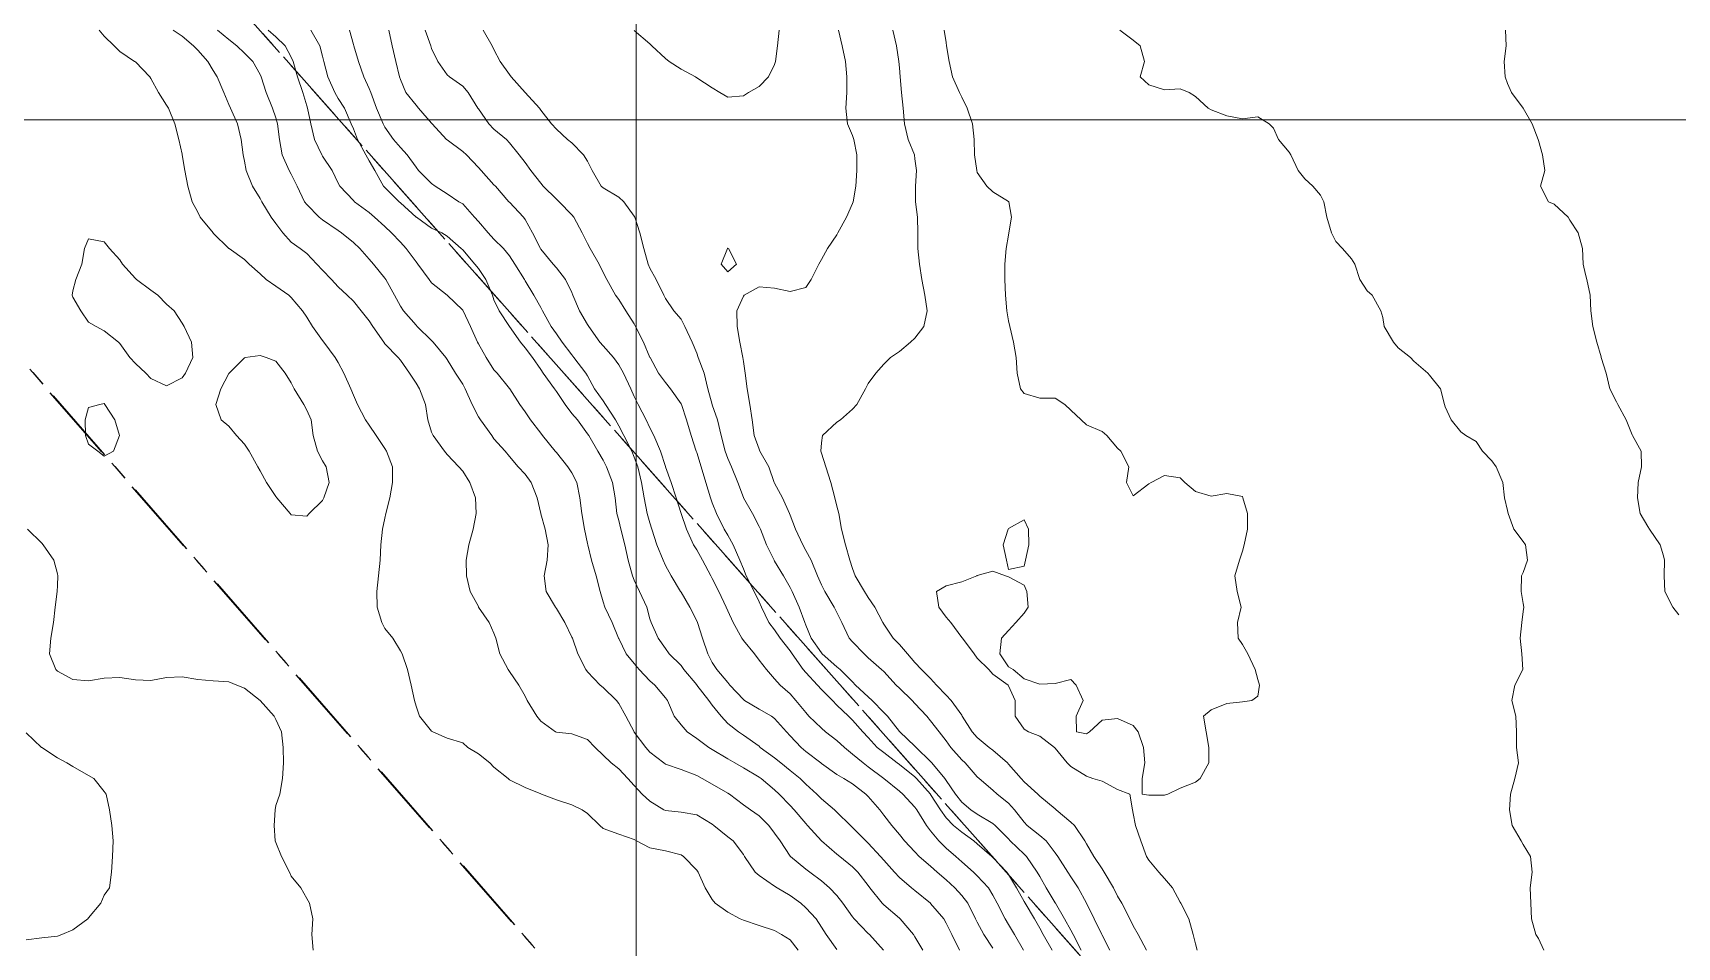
# Model space of a CAD drawing. Header units: centimetres. Extents: x 0 to 642158, y -847 to 649707.
# Drawn here: x 617247.5 to 617300.2, y 620360.8 to 620390.2 of the extents above; entities that cross this region are included whole.
import ezdxf

# ---------------------------------------------------------------- set-up
doc = ezdxf.new("R2010")
doc.units = ezdxf.units.CM
doc.header["$MEASUREMENT"] = 0
doc.linetypes.add('CENTERX2', pattern=[4, 2.5, -0.5, 0.5, -0.5])
doc.layers.add('MEV_grille', color=254, linetype='Continuous', lineweight=9)
doc.layers.add('WAL_topographie 0.5', color=253, linetype='Continuous', lineweight=20)
doc.layers.add('SPW_parcellaire cadastral', color=7, linetype='CENTERX2', lineweight=25, true_color=0xff0542)

# ---------------------------------------------------------------- blocks, each defined once
blk = doc.blocks.new('*U114')
at = {"layer": 'MEV_grille', "transparency": 33554687}
blk.add_lwpolyline([(-1338.461, 0), (1338.461, 0)], dxfattribs=at)
blk = doc.blocks.new('*U115')
at = {"layer": 'MEV_grille', "color": 0, "linetype": 'ByBlock', "lineweight": -2, "transparency": 16777216}
blk.add_blockref('*U114', (0, -2000), dxfattribs=at)
blk = doc.blocks.new('*U112')
at = {"layer": 'MEV_grille', "transparency": 33554687}
blk.add_lwpolyline([(0, 1825.476), (0, -1825.476)], dxfattribs=at)
blk = doc.blocks.new('*U113')
at = {"layer": 'MEV_grille', "color": 0, "linetype": 'ByBlock', "lineweight": -2, "transparency": 16777216}
blk.add_blockref('*U112', (1900, 0), dxfattribs=at)

msp = doc.modelspace()

# ---------------------------------------------------------------- linework, layer by layer
at = {"layer": 'SPW_parcellaire cadastral'}
for points in [[(617286.739, 620465.896), (617334.299, 620378.327), (617337.548, 620363.525), (617308.437, 620329.669), (617205.087, 620446.27), (617211.998, 620451.663), (617233.03, 620423.492), (617286.739, 620465.896)], [(617308.437, 620329.669), (617303.071, 620323.455), (617299.621, 620319.465), (617195.532, 620438.811), (617205.087, 620446.27), (617308.437, 620329.669)], [(617299.621, 620319.465), (617271.662, 620287.186), (617203.974, 620367.182), (617164.102, 620414.279), (617195.532, 620438.811), (617299.621, 620319.465)]]:
    msp.add_lwpolyline(points, dxfattribs=at)
at = {"layer": 'WAL_topographie 0.5'}
for points in [[(617249.59, 620390.25), (617249.75, 620390.056), (617250.071, 620389.75), (617250.25, 620389.569), (617250.727, 620389.25), (617250.75, 620389.231), (617251.214, 620388.75), (617251.25, 620388.7), (617251.496, 620388.25), (617251.75, 620387.848), (617251.817, 620387.75), (617252.02, 620387.25), (617252.143, 620386.75), (617252.25, 620386.277), (617252.256, 620386.25), (617252.339, 620385.75), (617252.432, 620385.25), (617252.569, 620384.75), (617252.75, 620384.414), (617252.834, 620384.25), (617253.241, 620383.75), (617253.25, 620383.741), (617253.75, 620383.254), (617253.755, 620383.25), (617254.25, 620382.901), (617254.396, 620382.75), (617254.75, 620382.435), (617254.95, 620382.25), (617255.25, 620382.038), (617255.667, 620381.75), (617255.75, 620381.676), (617256.105, 620381.25), (617256.25, 620381.045), (617256.436, 620380.75), (617256.75, 620380.299), (617256.796, 620380.25), (617257.155, 620379.75), (617257.25, 620379.593), (617257.44, 620379.25), (617257.659, 620378.75), (617257.75, 620378.541), (617257.875, 620378.25), (617258.133, 620377.75), (617258.25, 620377.58), (617258.475, 620377.25), (617258.75, 620376.837), (617258.808, 620376.75), (617258.994, 620376.25), (617259, 620375.75), (617258.91, 620375.25), (617258.787, 620374.75), (617258.75, 620374.606), (617258.675, 620374.25), (617258.624, 620373.75), (617258.606, 620373.25), (617258.548, 620372.75), (617258.492, 620372.25), (617258.507, 620371.75), (617258.652, 620371.25), (617258.75, 620371.065), (617259.003, 620370.75), (617259.25, 620370.347), (617259.31, 620370.25), (617259.472, 620369.75), (617259.596, 620369.25), (617259.698, 620368.75), (617259.75, 620368.574), (617259.862, 620368.25), (617260.25, 620367.775), (617260.294, 620367.75), (617260.75, 620367.545), (617261.25, 620367.399), (617261.415, 620367.25), (617261.75, 620367.047), (617262.119, 620366.75), (617262.25, 620366.62), (617262.709, 620366.25), (617262.75, 620366.213), (617263.25, 620365.959), (617263.75, 620365.76), (617263.779, 620365.75), (617264.25, 620365.568), (617264.75, 620365.412), (617265.076, 620365.25), (617265.25, 620365.129), (617265.65, 620364.75), (617265.75, 620364.651), (617266.25, 620364.47), (617266.75, 620364.292), (617266.825, 620364.25), (617267.25, 620364.028), (617267.75, 620363.935), (617268.25, 620363.803), (617268.332, 620363.75), (617268.75, 620363.315), (617268.8, 620363.25), (617269.025, 620362.75), (617269.25, 620362.367), (617269.338, 620362.25), (617269.75, 620361.963), (617270.142, 620361.75), (617270.25, 620361.709), (617270.75, 620361.535), (617271.25, 620361.377), (617271.467, 620361.25), (617271.75, 620361.078), (617272.008, 620360.75)], [(617251.966, 620390.25), (617252.25, 620390.054), (617252.61, 620389.75), (617252.75, 620389.611), (617253.076, 620389.25), (617253.25, 620388.963), (617253.377, 620388.75), (617253.583, 620388.25), (617253.75, 620387.864), (617253.802, 620387.75), (617254.021, 620387.25), (617254.148, 620386.75), (617254.206, 620386.25), (617254.25, 620386.046), (617254.306, 620385.75), (617254.507, 620385.25), (617254.75, 620384.851), (617254.806, 620384.75), (617255.105, 620384.25), (617255.25, 620384.046), (617255.476, 620383.75), (617255.75, 620383.45), (617256.033, 620383.25), (617256.25, 620383.084), (617256.568, 620382.75), (617256.75, 620382.553), (617257.039, 620382.25), (617257.25, 620382.021), (617257.545, 620381.75), (617257.75, 620381.56), (617257.988, 620381.25), (617258.25, 620380.932), (617258.366, 620380.75), (617258.715, 620380.25), (617258.75, 620380.194), (617259.174, 620379.75), (617259.25, 620379.665), (617259.539, 620379.25), (617259.75, 620378.93), (617259.867, 620378.75), (617260.055, 620378.25), (617260.128, 620377.75), (617260.25, 620377.362), (617260.297, 620377.25), (617260.66, 620376.75), (617260.75, 620376.64), (617261.128, 620376.25), (617261.25, 620376.105), (617261.473, 620375.75), (617261.653, 620375.25), (617261.677, 620374.75), (617261.588, 620374.25), (617261.445, 620373.75), (617261.356, 620373.25), (617261.365, 620372.75), (617261.487, 620372.25), (617261.75, 620371.769), (617261.759, 620371.75), (617262.093, 620371.25), (617262.25, 620370.914), (617262.315, 620370.75), (617262.438, 620370.25), (617262.706, 620369.75), (617262.75, 620369.682), (617263.049, 620369.25), (617263.25, 620368.896), (617263.316, 620368.75), (617263.626, 620368.25), (617263.75, 620368.094), (617264.228, 620367.75), (617264.25, 620367.738), (617264.75, 620367.687), (617265.25, 620367.506), (617265.495, 620367.25), (617265.75, 620367.004), (617266.012, 620366.75), (617266.25, 620366.566), (617266.539, 620366.25), (617266.75, 620366.031), (617266.998, 620365.75), (617267.25, 620365.52), (617267.694, 620365.25), (617267.75, 620365.222), (617268.25, 620365.175), (617268.75, 620365.086), (617269.25, 620364.787), (617269.299, 620364.75), (617269.75, 620364.382), (617269.917, 620364.25), (617270.25, 620363.814), (617270.289, 620363.75), (617270.627, 620363.25), (617270.75, 620363.141), (617271.25, 620362.798), (617271.327, 620362.75), (617271.75, 620362.502), (617272.09, 620362.25), (617272.25, 620362.106), (617272.577, 620361.75), (617272.75, 620361.487), (617272.907, 620361.25), (617273.25, 620360.767)], [(617253.381, 620390.25), (617253.75, 620389.954), (617254.005, 620389.75), (617254.25, 620389.517), (617254.514, 620389.25), (617254.75, 620388.833), (617254.786, 620388.75), (617254.943, 620388.25), (617255.144, 620387.75), (617255.25, 620387.437), (617255.311, 620387.25), (617255.37, 620386.75), (617255.454, 620386.25), (617255.684, 620385.75), (617255.75, 620385.63), (617255.936, 620385.25), (617256.179, 620384.75), (617256.25, 620384.656), (617256.644, 620384.25), (617256.75, 620384.174), (617257.25, 620383.825), (617257.365, 620383.75), (617257.75, 620383.437), (617257.952, 620383.25), (617258.25, 620382.907), (617258.385, 620382.75), (617258.75, 620382.295), (617258.782, 620382.25), (617259.062, 620381.75), (617259.25, 620381.4), (617259.345, 620381.25), (617259.75, 620380.787), (617259.792, 620380.75), (617260.25, 620380.296), (617260.304, 620380.25), (617260.702, 620379.75), (617260.75, 620379.69), (617261.016, 620379.25), (617261.25, 620378.898), (617261.327, 620378.75), (617261.555, 620378.25), (617261.75, 620377.852), (617261.813, 620377.75), (617262.178, 620377.25), (617262.25, 620377.149), (617262.612, 620376.75), (617262.75, 620376.582), (617263.022, 620376.25), (617263.25, 620376.017), (617263.441, 620375.75), (617263.637, 620375.25), (617263.748, 620374.75), (617263.75, 620374.744), (617263.893, 620374.25), (617263.991, 620373.75), (617263.958, 620373.25), (617263.865, 620372.75), (617263.923, 620372.25), (617264.224, 620371.75), (617264.25, 620371.709), (617264.521, 620371.25), (617264.75, 620370.785), (617264.764, 620370.75), (617264.935, 620370.25), (617265.195, 620369.75), (617265.25, 620369.677), (617265.655, 620369.25), (617265.75, 620369.168), (617266.175, 620368.75), (617266.25, 620368.654), (617266.479, 620368.25), (617266.745, 620367.75), (617266.75, 620367.743), (617267.118, 620367.25), (617267.25, 620367.097), (617267.701, 620366.75), (617267.75, 620366.714), (617268.25, 620366.538), (617268.75, 620366.343), (617268.928, 620366.25), (617269.25, 620366.075), (617269.75, 620365.781), (617269.798, 620365.75), (617270.25, 620365.412), (617270.471, 620365.25), (617270.75, 620365.055), (617271.062, 620364.75), (617271.25, 620364.498), (617271.423, 620364.25), (617271.75, 620363.765), (617271.762, 620363.75), (617272.25, 620363.349), (617272.379, 620363.25), (617272.75, 620362.973), (617273.006, 620362.75), (617273.25, 620362.496), (617273.433, 620362.25), (617273.75, 620361.813), (617273.801, 620361.75), (617274.25, 620361.283), (617274.287, 620361.25), (617274.739, 620360.75)], [(617255.012, 620390.25), (617255.25, 620390.041), (617255.55, 620389.75), (617255.75, 620389.381), (617255.806, 620389.25), (617255.949, 620388.75), (617256.119, 620388.25), (617256.25, 620387.822), (617256.271, 620387.75), (617256.379, 620387.25), (617256.49, 620386.75), (617256.725, 620386.25), (617256.75, 620386.206), (617257.062, 620385.75), (617257.25, 620385.35), (617257.303, 620385.25), (617257.75, 620384.788), (617257.783, 620384.75), (617258.25, 620384.408), (617258.424, 620384.25), (617258.75, 620383.952), (617258.961, 620383.75), (617259.25, 620383.451), (617259.437, 620383.25), (617259.75, 620382.822), (617259.809, 620382.75), (617260.17, 620382.25), (617260.25, 620382.144), (617260.75, 620381.75), (617260.75, 620381.75), (617261.25, 620381.267), (617261.258, 620381.25), (617261.496, 620380.75), (617261.726, 620380.25), (617261.75, 620380.197), (617262.005, 620379.75), (617262.25, 620379.36), (617262.349, 620379.25), (617262.75, 620378.761), (617262.758, 620378.75), (617263.076, 620378.25), (617263.25, 620378.006), (617263.42, 620377.75), (617263.75, 620377.324), (617263.809, 620377.25), (617264.217, 620376.75), (617264.25, 620376.71), (617264.621, 620376.25), (617264.75, 620376.058), (617264.907, 620375.75), (617264.999, 620375.25), (617265.063, 620374.75), (617265.155, 620374.25), (617265.25, 620373.789), (617265.259, 620373.75), (617265.38, 620373.25), (617265.526, 620372.75), (617265.656, 620372.25), (617265.75, 620371.917), (617265.8, 620371.75), (617266.043, 620371.25), (617266.246, 620370.75), (617266.25, 620370.743), (617266.49, 620370.25), (617266.75, 620369.936), (617266.902, 620369.75), (617267.25, 620369.383), (617267.41, 620369.25), (617267.75, 620368.838), (617267.82, 620368.75), (617268.028, 620368.25), (617268.25, 620367.977), (617268.444, 620367.75), (617268.75, 620367.539), (617269.137, 620367.25), (617269.25, 620367.187), (617269.75, 620366.88), (617269.97, 620366.75), (617270.25, 620366.598), (617270.75, 620366.299), (617270.819, 620366.25), (617271.25, 620365.886), (617271.398, 620365.75), (617271.75, 620365.383), (617271.872, 620365.25), (617272.25, 620364.812), (617272.306, 620364.75), (617272.75, 620364.253), (617272.753, 620364.25), (617273.25, 620363.821), (617273.336, 620363.75), (617273.75, 620363.415), (617273.921, 620363.25), (617274.25, 620362.819), (617274.302, 620362.75), (617274.695, 620362.25), (617274.75, 620362.196), (617275.25, 620361.768), (617275.271, 620361.75), (617275.701, 620361.25), (617275.75, 620361.173), (617275.998, 620360.75)], [(617256.382, 620390.25), (617256.671, 620389.75), (617256.75, 620389.417), (617256.79, 620389.25), (617256.918, 620388.75), (617257.146, 620388.25), (617257.25, 620388.062), (617257.462, 620387.75), (617257.676, 620387.25), (617257.75, 620387.092), (617257.873, 620386.75), (617258.14, 620386.25), (617258.25, 620386.056), (617258.429, 620385.75), (617258.71, 620385.25), (617258.75, 620385.201), (617259.208, 620384.75), (617259.25, 620384.713), (617259.75, 620384.259), (617259.762, 620384.25), (617260.25, 620383.906), (617260.58, 620383.75), (617260.75, 620383.643), (617261.203, 620383.25), (617261.25, 620383.21), (617261.64, 620382.75), (617261.75, 620382.612), (617261.99, 620382.25), (617262.202, 620381.75), (617262.25, 620381.606), (617262.416, 620381.25), (617262.75, 620380.75), (617262.75, 620380.75), (617263.097, 620380.25), (617263.25, 620380.067), (617263.487, 620379.75), (617263.75, 620379.367), (617263.833, 620379.25), (617264.187, 620378.75), (617264.25, 620378.659), (617264.529, 620378.25), (617264.75, 620377.96), (617264.93, 620377.75), (617265.25, 620377.311), (617265.289, 620377.25), (617265.582, 620376.75), (617265.75, 620376.462), (617265.862, 620376.25), (617266.053, 620375.75), (617266.137, 620375.25), (617266.189, 620374.75), (617266.25, 620374.524), (617266.315, 620374.25), (617266.448, 620373.75), (617266.558, 620373.25), (617266.693, 620372.75), (617266.75, 620372.616), (617266.92, 620372.25), (617267.154, 620371.75), (617267.25, 620371.368), (617267.288, 620371.25), (617267.517, 620370.75), (617267.75, 620370.417), (617267.873, 620370.25), (617268.25, 620369.874), (617268.334, 620369.75), (617268.75, 620369.26), (617268.757, 620369.25), (617269.143, 620368.75), (617269.25, 620368.608), (617269.535, 620368.25), (617269.75, 620368.013), (617270.09, 620367.75), (617270.25, 620367.637), (617270.75, 620367.287), (617270.791, 620367.25), (617271.25, 620366.918), (617271.45, 620366.75), (617271.75, 620366.513), (617272.065, 620366.25), (617272.25, 620366.073), (617272.604, 620365.75), (617272.75, 620365.6), (617273.174, 620365.25), (617273.25, 620365.175), (617273.683, 620364.75), (617273.75, 620364.684), (617274.17, 620364.25), (617274.25, 620364.18), (617274.649, 620363.75), (617274.75, 620363.632), (617275.089, 620363.25), (617275.25, 620363.08), (617275.643, 620362.75), (617275.75, 620362.662), (617276.246, 620362.25), (617276.25, 620362.246), (617276.671, 620361.75), (617276.75, 620361.615), (617276.93, 620361.25), (617277.178, 620360.75)], [(617257.616, 620390.25), (617257.75, 620389.792), (617257.761, 620389.75), (617257.905, 620389.25), (617258.082, 620388.75), (617258.25, 620388.384), (617258.3, 620388.25), (617258.487, 620387.75), (617258.694, 620387.25), (617258.75, 620387.137), (617259.032, 620386.75), (617259.25, 620386.486), (617259.47, 620386.25), (617259.75, 620385.859), (617259.834, 620385.75), (617260.25, 620385.329), (617260.36, 620385.25), (617260.75, 620384.999), (617261.127, 620384.75), (617261.25, 620384.679), (617261.629, 620384.25), (617261.75, 620384.111), (617262.064, 620383.75), (617262.25, 620383.545), (617262.551, 620383.25), (617262.75, 620383.012), (617262.918, 620382.75), (617263.225, 620382.25), (617263.25, 620382.21), (617263.532, 620381.75), (617263.75, 620381.353), (617263.809, 620381.25), (617264.083, 620380.75), (617264.25, 620380.516), (617264.439, 620380.25), (617264.75, 620379.834), (617264.814, 620379.75), (617265.196, 620379.25), (617265.25, 620379.161), (617265.476, 620378.75), (617265.75, 620378.368), (617265.823, 620378.25), (617266.146, 620377.75), (617266.25, 620377.564), (617266.412, 620377.25), (617266.666, 620376.75), (617266.75, 620376.554), (617266.86, 620376.25), (617266.983, 620375.75), (617267.063, 620375.25), (617267.168, 620374.75), (617267.25, 620374.45), (617267.312, 620374.25), (617267.474, 620373.75), (617267.673, 620373.25), (617267.75, 620373.08), (617267.931, 620372.75), (617268.236, 620372.25), (617268.25, 620372.226), (617268.526, 620371.75), (617268.75, 620371.307), (617268.774, 620371.25), (617268.936, 620370.75), (617269.105, 620370.25), (617269.25, 620369.969), (617269.402, 620369.75), (617269.75, 620369.329), (617269.816, 620369.25), (617270.25, 620368.782), (617270.287, 620368.75), (617270.75, 620368.475), (617271.146, 620368.25), (617271.25, 620368.174), (617271.632, 620367.75), (617271.75, 620367.618), (617272.101, 620367.25), (617272.25, 620367.122), (617272.733, 620366.75), (617272.75, 620366.736), (617273.25, 620366.385), (617273.464, 620366.25), (617273.75, 620366.078), (617274.177, 620365.75), (617274.25, 620365.675), (617274.619, 620365.25), (617274.75, 620365.077), (617275.009, 620364.75), (617275.25, 620364.454), (617275.414, 620364.25), (617275.75, 620363.895), (617275.889, 620363.75), (617276.25, 620363.44), (617276.466, 620363.25), (617276.75, 620363), (617277.027, 620362.75), (617277.25, 620362.503), (617277.444, 620362.25), (617277.695, 620361.75), (617277.75, 620361.64), (617277.958, 620361.25), (617278.25, 620360.809)], [(617258.878, 620390.25), (617258.99, 620389.75), (617259.105, 620389.25), (617259.221, 620388.75), (617259.25, 620388.668), (617259.429, 620388.25), (617259.75, 620387.842), (617259.831, 620387.75), (617260.25, 620387.265), (617260.263, 620387.25), (617260.733, 620386.75), (617260.75, 620386.735), (617261.25, 620386.363), (617261.37, 620386.25), (617261.75, 620385.852), (617261.84, 620385.75), (617262.25, 620385.296), (617262.295, 620385.25), (617262.732, 620384.75), (617262.75, 620384.731), (617263.195, 620384.25), (617263.25, 620384.184), (617263.491, 620383.75), (617263.738, 620383.25), (617263.75, 620383.228), (617264.148, 620382.75), (617264.25, 620382.629), (617264.548, 620382.25), (617264.75, 620381.834), (617264.78, 620381.75), (617264.998, 620381.25), (617265.25, 620380.812), (617265.289, 620380.75), (617265.646, 620380.25), (617265.75, 620380.129), (617266.088, 620379.75), (617266.25, 620379.519), (617266.406, 620379.25), (617266.634, 620378.75), (617266.75, 620378.503), (617266.878, 620378.25), (617267.129, 620377.75), (617267.25, 620377.497), (617267.379, 620377.25), (617267.586, 620376.75), (617267.75, 620376.254), (617267.752, 620376.25), (617267.935, 620375.75), (617268.088, 620375.25), (617268.248, 620374.75), (617268.25, 620374.746), (617268.421, 620374.25), (617268.652, 620373.75), (617268.75, 620373.581), (617268.938, 620373.25), (617269.205, 620372.75), (617269.25, 620372.668), (617269.461, 620372.25), (617269.696, 620371.75), (617269.75, 620371.626), (617269.918, 620371.25), (617270.197, 620370.75), (617270.25, 620370.682), (617270.606, 620370.25), (617270.75, 620370.048), (617270.987, 620369.75), (617271.25, 620369.448), (617271.423, 620369.25), (617271.75, 620368.966), (617271.931, 620368.75), (617272.25, 620368.364), (617272.349, 620368.25), (617272.75, 620367.865), (617272.884, 620367.75), (617273.25, 620367.476), (617273.494, 620367.25), (617273.75, 620367.034), (617274.084, 620366.75), (617274.25, 620366.627), (617274.747, 620366.25), (617274.75, 620366.248), (617275.25, 620365.845), (617275.361, 620365.75), (617275.75, 620365.335), (617275.811, 620365.25), (617276.122, 620364.75), (617276.25, 620364.577), (617276.516, 620364.25), (617276.75, 620364.022), (617277.058, 620363.75), (617277.25, 620363.576), (617277.622, 620363.25), (617277.75, 620363.132), (617278.106, 620362.75), (617278.25, 620362.511), (617278.391, 620362.25), (617278.642, 620361.75), (617278.75, 620361.567), (617278.938, 620361.25), (617279.233, 620360.75)], [(617260.041, 620390.25), (617260.225, 620389.75), (617260.25, 620389.661), (617260.451, 620389.25), (617260.75, 620388.814), (617260.819, 620388.75), (617261.25, 620388.452), (617261.421, 620388.25), (617261.735, 620387.75), (617261.75, 620387.729), (617262.083, 620387.25), (617262.25, 620387.079), (617262.648, 620386.75), (617262.75, 620386.64), (617263.063, 620386.25), (617263.25, 620386.01), (617263.436, 620385.75), (617263.75, 620385.34), (617263.824, 620385.25), (617264.25, 620384.835), (617264.339, 620384.75), (617264.75, 620384.326), (617264.81, 620384.25), (617265.081, 620383.75), (617265.25, 620383.411), (617265.335, 620383.25), (617265.625, 620382.75), (617265.75, 620382.478), (617265.872, 620382.25), (617266.148, 620381.75), (617266.25, 620381.61), (617266.475, 620381.25), (617266.75, 620380.829), (617266.79, 620380.75), (617267.041, 620380.25), (617267.25, 620379.757), (617267.254, 620379.75), (617267.531, 620379.25), (617267.75, 620378.95), (617267.909, 620378.75), (617268.25, 620378.271), (617268.259, 620378.25), (617268.427, 620377.75), (617268.572, 620377.25), (617268.735, 620376.75), (617268.75, 620376.707), (617268.894, 620376.25), (617269.042, 620375.75), (617269.195, 620375.25), (617269.25, 620375.097), (617269.391, 620374.75), (617269.634, 620374.25), (617269.75, 620374.055), (617269.921, 620373.75), (617270.135, 620373.25), (617270.25, 620372.975), (617270.34, 620372.75), (617270.595, 620372.25), (617270.75, 620371.917), (617270.833, 620371.75), (617271.069, 620371.25), (617271.25, 620371.015), (617271.423, 620370.75), (617271.75, 620370.345), (617271.81, 620370.25), (617272.167, 620369.75), (617272.25, 620369.648), (617272.624, 620369.25), (617272.75, 620369.11), (617273.103, 620368.75), (617273.25, 620368.6), (617273.617, 620368.25), (617273.75, 620368.123), (617274.08, 620367.75), (617274.25, 620367.566), (617274.543, 620367.25), (617274.75, 620367.083), (617275.178, 620366.75), (617275.25, 620366.697), (617275.75, 620366.302), (617275.802, 620366.25), (617276.245, 620365.75), (617276.25, 620365.743), (617276.569, 620365.25), (617276.75, 620364.986), (617276.988, 620364.75), (617277.25, 620364.531), (617277.641, 620364.25), (617277.75, 620364.154), (617278.211, 620363.75), (617278.25, 620363.715), (617278.694, 620363.25), (617278.75, 620363.169), (617279.006, 620362.75), (617279.25, 620362.307), (617279.283, 620362.25), (617279.578, 620361.75), (617279.75, 620361.449), (617279.866, 620361.25), (617280.146, 620360.75)], [(617261.899, 620390.25), (617262.193, 620389.75), (617262.25, 620389.635), (617262.445, 620389.25), (617262.75, 620388.825), (617262.797, 620388.75), (617263.25, 620388.25), (617263.25, 620388.25), (617263.71, 620387.75), (617263.75, 620387.69), (617264.099, 620387.25), (617264.25, 620387.079), (617264.604, 620386.75), (617264.75, 620386.633), (617265.124, 620386.25), (617265.25, 620386.048), (617265.4, 620385.75), (617265.692, 620385.25), (617265.75, 620385.194), (617266.25, 620384.9), (617266.414, 620384.75), (617266.75, 620384.287), (617266.768, 620384.25), (617266.923, 620383.75), (617267.055, 620383.25), (617267.196, 620382.75), (617267.25, 620382.616), (617267.446, 620382.25), (617267.701, 620381.75), (617267.75, 620381.648), (617268.013, 620381.25), (617268.25, 620380.984), (617268.371, 620380.75), (617268.604, 620380.25), (617268.75, 620379.888), (617268.803, 620379.75), (617268.989, 620379.25), (617269.11, 620378.75), (617269.245, 620378.25), (617269.25, 620378.236), (617269.416, 620377.75), (617269.536, 620377.25), (617269.665, 620376.75), (617269.75, 620376.515), (617269.863, 620376.25), (617270.066, 620375.75), (617270.25, 620375.267), (617270.257, 620375.25), (617270.539, 620374.75), (617270.75, 620374.337), (617270.792, 620374.25), (617270.994, 620373.75), (617271.234, 620373.25), (617271.25, 620373.222), (617271.539, 620372.75), (617271.75, 620372.382), (617271.811, 620372.25), (617272.037, 620371.75), (617272.219, 620371.25), (617272.25, 620371.171), (617272.426, 620370.75), (617272.75, 620370.282), (617272.778, 620370.25), (617273.25, 620369.838), (617273.347, 620369.75), (617273.75, 620369.352), (617273.848, 620369.25), (617274.25, 620368.866), (617274.375, 620368.75), (617274.75, 620368.374), (617274.867, 620368.25), (617275.25, 620367.764), (617275.262, 620367.75), (617275.75, 620367.29), (617275.788, 620367.25), (617276.25, 620366.792), (617276.286, 620366.75), (617276.705, 620366.25), (617276.75, 620366.185), (617277.055, 620365.75), (617277.25, 620365.492), (617277.537, 620365.25), (617277.75, 620365.113), (617278.25, 620364.814), (617278.318, 620364.75), (617278.75, 620364.313), (617278.808, 620364.25), (617279.25, 620363.827), (617279.332, 620363.75), (617279.674, 620363.25), (617279.75, 620363.113), (617279.955, 620362.75), (617280.25, 620362.268), (617280.261, 620362.25), (617280.544, 620361.75), (617280.75, 620361.393), (617280.826, 620361.25), (617281.077, 620360.75)], [(617270.41, 620388.25), (617270.25, 620388.144), (617269.75, 620388.104), (617269.494, 620388.25), (617269.25, 620388.399), (617268.75, 620388.727), (617268.713, 620388.75), (617268.25, 620388.998), (617267.866, 620389.25), (617267.75, 620389.339), (617267.314, 620389.75), (617267.25, 620389.808), (617266.75, 620390.244)], [(617273.299, 620390.25), (617273.418, 620389.75), (617273.519, 620389.25), (617273.565, 620388.75), (617273.569, 620388.25), (617273.533, 620387.75), (617273.588, 620387.25), (617273.75, 620386.877), (617273.79, 620386.75), (617273.886, 620386.25), (617273.887, 620385.75), (617273.854, 620385.25), (617273.768, 620384.75), (617273.75, 620384.696), (617273.557, 620384.25), (617273.279, 620383.75), (617273.25, 620383.688), (617272.95, 620383.25), (617272.75, 620382.898), (617272.668, 620382.75), (617272.423, 620382.25), (617272.25, 620382.003), (617271.75, 620381.872), (617271.25, 620381.978), (617270.75, 620382.015), (617270.277, 620381.75), (617270.25, 620381.724), (617270.043, 620381.25), (617270.047, 620380.75), (617270.134, 620380.25), (617270.229, 620379.75), (617270.25, 620379.622), (617270.306, 620379.25), (617270.374, 620378.75), (617270.459, 620378.25), (617270.53, 620377.75), (617270.592, 620377.25), (617270.75, 620376.814), (617270.78, 620376.75), (617271.059, 620376.25), (617271.238, 620375.75), (617271.25, 620375.725), (617271.502, 620375.25), (617271.729, 620374.75), (617271.75, 620374.699), (617271.923, 620374.25), (617272.153, 620373.75), (617272.25, 620373.568), (617272.421, 620373.25), (617272.624, 620372.75), (617272.75, 620372.46), (617272.856, 620372.25), (617273.162, 620371.75), (617273.25, 620371.572), (617273.401, 620371.25), (617273.643, 620370.75), (617273.75, 620370.63), (617274.116, 620370.25), (617274.25, 620370.127), (617274.68, 620369.75), (617274.75, 620369.68), (617275.147, 620369.25), (617275.25, 620369.15), (617275.661, 620368.75), (617275.75, 620368.655), (617276.127, 620368.25), (617276.25, 620368.104), (617276.523, 620367.75), (617276.75, 620367.459), (617276.902, 620367.25), (617277.25, 620366.852), (617277.361, 620366.75), (617277.75, 620366.31), (617277.814, 620366.25), (617278.25, 620365.875), (617278.384, 620365.75), (617278.75, 620365.461), (617278.942, 620365.25), (617279.25, 620364.847), (617279.35, 620364.75), (617279.75, 620364.429), (617279.955, 620364.25), (617280.25, 620363.872), (617280.331, 620363.75), (617280.649, 620363.25), (617280.75, 620363.096), (617280.98, 620362.75), (617281.25, 620362.257), (617281.254, 620362.25), (617281.5, 620361.75), (617281.738, 620361.25), (617281.75, 620361.226), (617281.998, 620360.75)], [(617271.4, 620390.25), (617271.347, 620389.75), (617271.276, 620389.25), (617271.25, 620389.152), (617271.055, 620388.75), (617270.75, 620388.441), (617270.41, 620388.25)], [(617275.043, 620390.25), (617275.158, 620389.75), (617275.234, 620389.25), (617275.25, 620389.044), (617275.271, 620388.75), (617275.319, 620388.25), (617275.372, 620387.75), (617275.419, 620387.25), (617275.536, 620386.75), (617275.731, 620386.25), (617275.75, 620386.13), (617275.802, 620385.75), (617275.767, 620385.25), (617275.772, 620384.75), (617275.828, 620384.25), (617275.843, 620383.75), (617275.843, 620383.25), (617275.9, 620382.75), (617275.975, 620382.25), (617276.064, 620381.75), (617276.137, 620381.25), (617276.031, 620380.75), (617275.75, 620380.37), (617275.606, 620380.25), (617275.25, 620379.941), (617274.961, 620379.75), (617274.75, 620379.544), (617274.495, 620379.25), (617274.25, 620378.925), (617274.161, 620378.75), (617273.881, 620378.25), (617273.75, 620378.093), (617273.361, 620377.75), (617273.25, 620377.679), (617272.788, 620377.25), (617272.75, 620377.022), (617272.732, 620376.75), (617272.75, 620376.682), (617272.893, 620376.25), (617273.05, 620375.75), (617273.185, 620375.25), (617273.25, 620374.989), (617273.308, 620374.75), (617273.394, 620374.25), (617273.526, 620373.75), (617273.658, 620373.25), (617273.75, 620372.982), (617273.83, 620372.75), (617274.127, 620372.25), (617274.25, 620372.056), (617274.466, 620371.75), (617274.719, 620371.25), (617274.75, 620371.199), (617275.053, 620370.75), (617275.25, 620370.553), (617275.509, 620370.25), (617275.75, 620369.971), (617275.961, 620369.75), (617276.25, 620369.464), (617276.437, 620369.25), (617276.75, 620368.925), (617276.914, 620368.75), (617277.25, 620368.281), (617277.269, 620368.25), (617277.582, 620367.75), (617277.75, 620367.562), (617278.13, 620367.25), (617278.25, 620367.162), (617278.718, 620366.75), (617278.75, 620366.716), (617279.155, 620366.25), (617279.25, 620366.148), (617279.685, 620365.75), (617279.75, 620365.688), (617280.25, 620365.275), (617280.283, 620365.25), (617280.75, 620364.854), (617280.865, 620364.75), (617281.194, 620364.25), (617281.25, 620364.156), (617281.489, 620363.75), (617281.75, 620363.353), (617281.818, 620363.25), (617282.117, 620362.75), (617282.25, 620362.482), (617282.379, 620362.25), (617282.636, 620361.75), (617282.75, 620361.527), (617282.904, 620361.25), (617283.179, 620360.75)], [(617276.691, 620390.25), (617276.75, 620389.854), (617276.763, 620389.75), (617276.847, 620389.25), (617276.957, 620388.75), (617277.175, 620388.25), (617277.25, 620388.102), (617277.42, 620387.75), (617277.6, 620387.25), (617277.646, 620386.75), (617277.655, 620386.25), (617277.729, 620385.75), (617277.75, 620385.682), (617278.056, 620385.25), (617278.25, 620385.068), (617278.75, 620384.761), (617278.758, 620384.75), (617278.85, 620384.25), (617278.763, 620383.75), (617278.75, 620383.678), (617278.672, 620383.25), (617278.629, 620382.75), (617278.634, 620382.25), (617278.65, 620381.75), (617278.694, 620381.25), (617278.75, 620380.93), (617278.792, 620380.75), (617278.915, 620380.25), (617278.997, 620379.75), (617279.025, 620379.25), (617279.137, 620378.75), (617279.25, 620378.594), (617279.75, 620378.447), (617280.25, 620378.446), (617280.56, 620378.25), (617280.75, 620378.06), (617281.083, 620377.75), (617281.25, 620377.595), (617281.75, 620377.383), (617281.904, 620377.25), (617282.25, 620376.841), (617282.35, 620376.75), (617282.607, 620376.25), (617282.536, 620375.75), (617282.75, 620375.322), (617283.25, 620375.7), (617283.327, 620375.75), (617283.75, 620375.97), (617284.25, 620375.893), (617284.408, 620375.75), (617284.75, 620375.454), (617285.25, 620375.309), (617285.75, 620375.393), (617286.25, 620375.292), (617286.268, 620375.25), (617286.417, 620374.75), (617286.414, 620374.25), (617286.309, 620373.75), (617286.25, 620373.544), (617286.152, 620373.25), (617286.006, 620372.75), (617286.083, 620372.25), (617286.212, 620371.75), (617286.088, 620371.25), (617286.109, 620370.75), (617286.25, 620370.546), (617286.424, 620370.25), (617286.662, 620369.75), (617286.75, 620369.429), (617286.801, 620369.25), (617286.75, 620368.893), (617286.55, 620368.75), (617286.25, 620368.709), (617285.75, 620368.662), (617285.25, 620368.455), (617285, 620368.25), (617285.093, 620367.75), (617285.177, 620367.25), (617285.17, 620366.75), (617284.891, 620366.25), (617284.75, 620366.138), (617284.25, 620365.94), (617283.857, 620365.75), (617283.75, 620365.722), (617283.25, 620365.716), (617283.036, 620365.75), (617283.033, 620366.25), (617283.118, 620366.75), (617283.08, 620367.25), (617282.909, 620367.75), (617282.75, 620367.947), (617282.25, 620368.179), (617281.75, 620368.118), (617281.35, 620367.75), (617281.25, 620367.681), (617280.932, 620367.75), (617280.924, 620368.25), (617281.143, 620368.75), (617280.921, 620369.25), (617280.75, 620369.432), (617280.25, 620369.303), (617279.75, 620369.282), (617279.25, 620369.45), (617278.904, 620369.75), (617278.75, 620369.833), (617278.472, 620370.25), (617278.526, 620370.75), (617278.75, 620370.994), (617278.99, 620371.25), (617279.25, 620371.555), (617279.383, 620371.75), (617279.333, 620372.25), (617279.25, 620372.456), (617278.75, 620372.718), (617278.65, 620372.75), (617278.25, 620372.898), (617277.75, 620372.759), (617277.733, 620372.75), (617277.25, 620372.563), (617276.75, 620372.427), (617276.444, 620372.25), (617276.512, 620371.75), (617276.75, 620371.424), (617276.895, 620371.25), (617277.25, 620370.774), (617277.274, 620370.75), (617277.646, 620370.25), (617277.75, 620370.107), (617278.12, 620369.75), (617278.25, 620369.598), (617278.735, 620369.25), (617278.75, 620369.229), (617278.959, 620368.75), (617278.967, 620368.25), (617279.25, 620367.83), (617279.388, 620367.75), (617279.75, 620367.606), (617280.227, 620367.25), (617280.25, 620367.227), (617280.631, 620366.75), (617280.75, 620366.636), (617281.25, 620366.331), (617281.453, 620366.25), (617281.75, 620366.163), (617282.25, 620365.894), (617282.645, 620365.75), (617282.729, 620365.25), (617282.75, 620365.125), (617282.819, 620364.75), (617282.988, 620364.25), (617283.18, 620363.75), (617283.25, 620363.629), (617283.572, 620363.25), (617283.75, 620363.043), (617284.01, 620362.75), (617284.25, 620362.287), (617284.277, 620362.25), (617284.528, 620361.75), (617284.668, 620361.25), (617284.75, 620360.95), (617284.803, 620360.75)], [(617282.321, 620390.25), (617282.75, 620389.934), (617282.969, 620389.75), (617283.111, 620389.25), (617282.972, 620388.75), (617283.25, 620388.5), (617283.75, 620388.339), (617284.25, 620388.372), (617284.544, 620388.25), (617284.75, 620388.125), (617285.154, 620387.75), (617285.25, 620387.701), (617285.75, 620387.505), (617286.25, 620387.403), (617286.75, 620387.471), (617287.107, 620387.25), (617287.25, 620387.113), (617287.404, 620386.75), (617287.75, 620386.341), (617287.808, 620386.25), (617288.037, 620385.75), (617288.25, 620385.489), (617288.506, 620385.25), (617288.75, 620384.964), (617288.856, 620384.75), (617288.953, 620384.25), (617289.106, 620383.75), (617289.25, 620383.479), (617289.46, 620383.25), (617289.75, 620382.917), (617289.86, 620382.75), (617290.019, 620382.25), (617290.25, 620381.89), (617290.409, 620381.75), (617290.694, 620381.25), (617290.75, 620381.041), (617290.797, 620380.75), (617291.09, 620380.25), (617291.25, 620380.067), (617291.642, 620379.75), (617291.75, 620379.633), (617292.2, 620379.25), (617292.25, 620379.191), (617292.607, 620378.75), (617292.729, 620378.25), (617292.75, 620378.175), (617292.943, 620377.75), (617293.25, 620377.375), (617293.417, 620377.25), (617293.75, 620377.059), (617293.949, 620376.75), (617294.25, 620376.444), (617294.391, 620376.25), (617294.601, 620375.75), (617294.654, 620375.25), (617294.75, 620374.846), (617294.77, 620374.75), (617294.956, 620374.25), (617295.25, 620373.849), (617295.33, 620373.75), (617295.389, 620373.25), (617295.25, 620372.859), (617295.205, 620372.75), (617295.19, 620372.25), (617295.25, 620371.865), (617295.276, 620371.75), (617295.25, 620371.613), (617295.212, 620371.25), (617295.156, 620370.75), (617295.212, 620370.25), (617295.241, 620369.75), (617294.987, 620369.25), (617294.891, 620368.75), (617295.015, 620368.25), (617295.037, 620367.75), (617295.036, 620367.25), (617295.102, 620366.75), (617294.991, 620366.25), (617294.849, 620365.75), (617294.817, 620365.25), (617294.903, 620364.75), (617295.191, 620364.25), (617295.25, 620364.14), (617295.485, 620363.75), (617295.541, 620363.25), (617295.478, 620362.75), (617295.503, 620362.25), (617295.517, 620361.75), (617295.655, 620361.25), (617295.75, 620361.12), (617295.919, 620360.75)], [(617294.684, 620390.25), (617294.707, 620389.75), (617294.644, 620389.25), (617294.68, 620388.75), (617294.75, 620388.536), (617294.875, 620388.25), (617295.25, 620387.75), (617295.25, 620387.75), (617295.544, 620387.25), (617295.737, 620386.75), (617295.75, 620386.708), (617295.875, 620386.25), (617295.945, 620385.75), (617295.806, 620385.25), (617296.063, 620384.75), (617296.25, 620384.67), (617296.693, 620384.25), (617296.75, 620384.153), (617297.022, 620383.75), (617297.16, 620383.25), (617297.172, 620382.75), (617297.25, 620382.417), (617297.291, 620382.25), (617297.4, 620381.75), (617297.419, 620381.25), (617297.491, 620380.75), (617297.614, 620380.25), (617297.75, 620379.77), (617297.757, 620379.75), (617297.917, 620379.25), (617298.033, 620378.75), (617298.25, 620378.331), (617298.292, 620378.25), (617298.557, 620377.75), (617298.75, 620377.272), (617298.76, 620377.25), (617299.04, 620376.75), (617299.053, 620376.25), (617298.946, 620375.75), (617298.921, 620375.25), (617299, 620374.75), (617299.25, 620374.335), (617299.301, 620374.25), (617299.645, 620373.75), (617299.75, 620373.389), (617299.781, 620373.25), (617299.778, 620372.75), (617299.796, 620372.25), (617300.054, 620371.75), (617300.25, 620371.5)], [(617252.356, 620379.25), (617252.25, 620379.103), (617251.75, 620378.84), (617251.25, 620379.075), (617251.083, 620379.25), (617250.75, 620379.561), (617250.569, 620379.75), (617250.25, 620380.205), (617250.208, 620380.25), (617249.75, 620380.609), (617249.49, 620380.75), (617249.25, 620380.89), (617249.004, 620381.25), (617248.75, 620381.694), (617248.724, 620381.75), (617248.75, 620381.893), (617248.841, 620382.25), (617249.033, 620382.75), (617249.122, 620383.25), (617249.25, 620383.562), (617249.75, 620383.464), (617249.923, 620383.25), (617250.25, 620382.886), (617250.339, 620382.75), (617250.75, 620382.287), (617250.788, 620382.25), (617251.25, 620381.915), (617251.473, 620381.75), (617251.75, 620381.461), (617251.997, 620381.25), (617252.25, 620380.852), (617252.316, 620380.75), (617252.554, 620380.25), (617252.59, 620379.75), (617252.356, 620379.25)], [(617269.75, 620382.496), (617270.027, 620382.75), (617269.772, 620383.25), (617269.75, 620383.263), (617269.736, 620383.25), (617269.538, 620382.75), (617269.75, 620382.496)], [(617256.329, 620374.75), (617256.25, 620374.667), (617255.75, 620374.708), (617255.712, 620374.75), (617255.29, 620375.25), (617255.25, 620375.301), (617254.956, 620375.75), (617254.75, 620376.12), (617254.683, 620376.25), (617254.396, 620376.75), (617254.25, 620376.97), (617253.993, 620377.25), (617253.75, 620377.552), (617253.5, 620377.75), (617253.331, 620378.25), (617253.489, 620378.75), (617253.75, 620379.237), (617253.756, 620379.25), (617254.25, 620379.744), (617254.275, 620379.75), (617254.75, 620379.821), (617254.944, 620379.75), (617255.25, 620379.635), (617255.551, 620379.25), (617255.75, 620378.94), (617255.844, 620378.75), (617256.152, 620378.25), (617256.25, 620378.07), (617256.392, 620377.75), (617256.453, 620377.25), (617256.594, 620376.75), (617256.75, 620376.438), (617256.872, 620376.25), (617256.961, 620375.75), (617256.794, 620375.25), (617256.75, 620375.171), (617256.329, 620374.75)], [(617250.054, 620376.75), (617249.75, 620376.587), (617249.544, 620376.75), (617249.25, 620376.977), (617249.147, 620377.25), (617249.146, 620377.75), (617249.25, 620378.15), (617249.607, 620378.25), (617249.75, 620378.279), (617249.777, 620378.25), (617250.095, 620377.75), (617250.237, 620377.25), (617250.054, 620376.75)], [(617279.25, 620373.062), (617279.29, 620373.25), (617279.398, 620373.75), (617279.393, 620374.25), (617279.25, 620374.543), (617278.75, 620374.265), (617278.737, 620374.25), (617278.58, 620373.75), (617278.682, 620373.25), (617278.75, 620372.95), (617279.25, 620373.062)], [(617256.455, 620360.75), (617256.405, 620361.25), (617256.442, 620361.75), (617256.339, 620362.25), (617256.25, 620362.406), (617256.06, 620362.75), (617255.75, 620363.125), (617255.693, 620363.25), (617255.436, 620363.75), (617255.25, 620364.2), (617255.238, 620364.25), (617255.203, 620364.75), (617255.235, 620365.25), (617255.25, 620365.383), (617255.381, 620365.75), (617255.468, 620366.25), (617255.5, 620366.75), (617255.491, 620367.25), (617255.435, 620367.75), (617255.25, 620368.148), (617255.203, 620368.25), (617254.755, 620368.75), (617254.75, 620368.756), (617254.25, 620369.147), (617254, 620369.25), (617253.75, 620369.35), (617253.25, 620369.386), (617252.75, 620369.425), (617252.25, 620369.517), (617251.75, 620369.486), (617251.25, 620369.39), (617250.75, 620369.421), (617250.25, 620369.488), (617249.75, 620369.475), (617249.25, 620369.386), (617248.75, 620369.424), (617248.25, 620369.692), (617248.197, 620369.75), (617247.993, 620370.25), (617248.038, 620370.75), (617248.13, 620371.25), (617248.183, 620371.75), (617248.242, 620372.25), (617248.25, 620372.438), (617248.265, 620372.75), (617248.25, 620372.816), (617248.139, 620373.25), (617247.798, 620373.75), (617247.75, 620373.8), (617247.296, 620374.25)], [(617248.25, 620361.2), (617248.39, 620361.25), (617248.75, 620361.403), (617249.223, 620361.75), (617249.25, 620361.788), (617249.64, 620362.25), (617249.75, 620362.515), (617249.926, 620362.75), (617249.984, 620363.25), (617250.02, 620363.75), (617250.044, 620364.25), (617249.997, 620364.75), (617249.923, 620365.25), (617249.813, 620365.75), (617249.75, 620365.835), (617249.417, 620366.25), (617249.25, 620366.345), (617248.75, 620366.635), (617248.554, 620366.75), (617248.25, 620366.919), (617247.75, 620367.241), (617247.737, 620367.25), (617247.25, 620367.713)], [(617247.25, 620361.079), (617247.75, 620361.145), (617248.25, 620361.2)]]:
    msp.add_lwpolyline(points, dxfattribs=at)

# ---------------------------------------------------------------- block references
at = {"layer": 'MEV_grille', "transparency": 33554687}
for name, p in [('*U113', (615366.814, 620593.644)), ('*U115', (616669.481, 622387.381))]:
    msp.add_blockref(name, p, dxfattribs=at)

doc.saveas('drawing.dxf')
